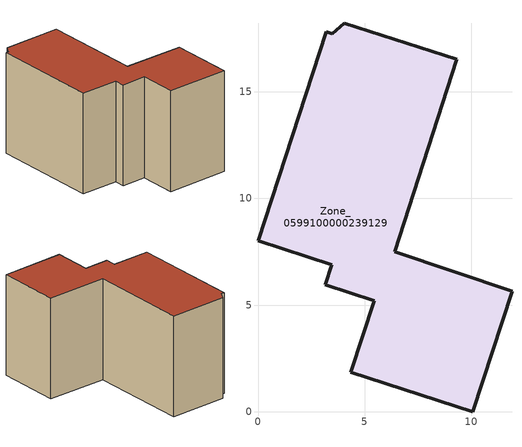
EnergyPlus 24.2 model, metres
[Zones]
Zone_0599100000239129
 floor ground (C_G): 4.05,18.21 9.33,16.53 6.41,7.51 11.91,5.65 10.08,0 4.35,1.86 5.44,5.2 3.16,5.94 3.47,6.89 0,8.02 3.19,17.81 3.49,17.71 z0
 wall outside (C_F): 3.49,17.71 3.19,17.81 0,8.02 3.47,6.89 3.16,5.94 5.44,5.2 4.35,1.86 10.08,0 11.91,5.65 6.41,7.51 9.33,16.53 4.05,18.21 3.49,17.71 z0:9.68
 roof outside (C_R): 9.33,16.53 4.05,18.21 3.49,17.71 3.19,17.81 0,8.02 3.47,6.89 3.16,5.94 5.44,5.2 4.35,1.86 10.08,0 11.91,5.65 6.41,7.51 z9.68
[BUILDING]
Pand.0599100000239129: North Axis=0; Terrain=City; Loads Convergence Tolerance Value=0.04; Temperature Convergence Tolerance Value=0.4; Solar Distribution=FullExterior; Maximum Number of Warmup Days=25; Minimum Number of Warmup Days=1
[Site:Location]
Rotterdam.The.Hague.AP_ZH_NLD Design_Conditions: Latitude=51.96; Longitude=4.45; Time Zone=1; Elevation=-4.5
[SITE:GROUNDTEMPERATURE:BUILDINGSURFACE]
18, 18, 18, 18, 18, 18, 18, 18, 18, 18, 18, 18
[MATERIAL] Thermal Absorptance=0.9; Solar Absorptance=0.7; Visible Absorptance=0.7
Name | Roughness | Thickness | Conductivity | Density | Specific Heat
G.TC.1946 | MediumSmooth | 0.15 | 1 | 540 | 1210
F.TC.1946 | Rough | 0.3 | 0.857143 | 1920 | 840
R.TC.1946 | MediumRough | 0.2 | 0.909091 | 1500 | 1000
[CONSTRUCTION]
C_G: G.TC.1946
C_F: F.TC.1946
C_R: R.TC.1946
[ZONE]
Zone_0599100000239129: Type=1; Multiplier=1; Ceiling Height=Autocalculate; Volume=Autocalculate; Floor Area=autocalculate; Part of Total Floor Area=Yes
[ZONEINFILTRATION:DESIGNFLOWRATE]
Infil_Zone_0599100000239129: Zone or ZoneList or Space or SpaceList=Zone_0599100000239129; Schedule=AlwaysOn; Design Flow Rate Calculation Method=Flow/Area; Flow Rate per Floor Area=0.003; Constant Term Coefficient=1; Temperature Term Coefficient=0; Velocity Term Coefficient=0; Velocity Squared Term Coefficient=0
[HVACTEMPLATE:ZONE:IDEALLOADSAIRSYSTEM]
Zone_0599100000239129: Maximum Heating Supply Air Temperature=50; Minimum Cooling Supply Air Temperature=13; Maximum Heating Supply Air Humidity Ratio=0.0156; Minimum Cooling Supply Air Humidity Ratio=0.0077; Heating Limit=NoLimit; Cooling Limit=NoLimit; Dehumidification Control Type=ConstantSensibleHeatRatio; Cooling Sensible Heat Ratio=0.7; Dehumidification Setpoint=60; Humidification Control Type=None; Humidification Setpoint=30; Outdoor Air Method=None; Outdoor Air Flow Rate per Person=0.00944; Outdoor Air Flow Rate per Zone Floor Area=0; Outdoor Air Flow Rate per Zone=0; Demand Controlled Ventilation Type=None; Outdoor Air Economizer Type=NoEconomizer; Heat Recovery Type=None; Sensible Heat Recovery Effectiveness=0.7; Latent Heat Recovery Effectiveness=0.65
[ZONECONTROL:THERMOSTAT]
ThermostatControl_Zone_0599100000239129: Zone or ZoneList=Zone_0599100000239129; Control Type Schedule=DualSetpointControlType; Control 1=Thermostat_Zone_0599100000239129; Temperature Difference Between Cutout And Setpoint=0
[THERMOSTATSETPOINT:DUALSETPOINT]
Thermostat_Zone_0599100000239129: Heating Setpoint Temperature Schedule=HeatingSetpoint_Zone_0599100000239129; Cooling Setpoint Temperature Schedule=CoolingSetpoint_Zone_0599100000239129
[SCHEDULE:COMPACT]
HeatingSetpoint_Zone_0599100000239129: Through: 12/31, For: AllDays, Until: 24:00, 21
CoolingSetpoint_Zone_0599100000239129: Through: 12/31, For: AllDays, Until: 24:00, 24
DualSetpointControlType: Through: 12/31, For: AllDays, Until: 24:00, 4
AlwaysOn: Through: 12/31, For: AllDays, Until: 24:00, 1
